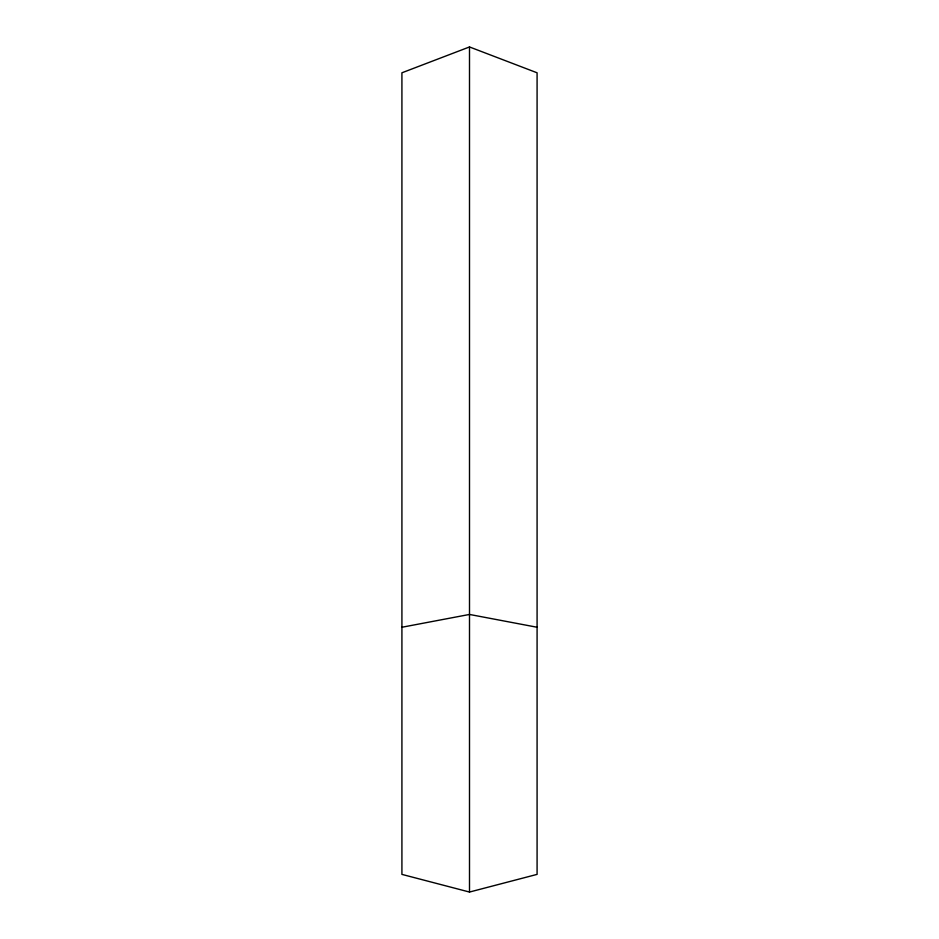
<?xml version="1.0" encoding="UTF-8"?>
<svg xmlns="http://www.w3.org/2000/svg" width="939" height="939" viewBox="0 0 939 939"><rect width="100%" height="100%" fill="white"/><g stroke="black" fill="none" stroke-linecap="round" stroke-linejoin="round"><path stroke-width="1.41" d="M469.5 46.95L401.915 72.796L401.915 874.385L469.5 892.05L537.085 874.385L537.085 72.796L469.5 46.95L469.5 892.05M401.915 627.252L469.5 614.446L537.085 627.252"/></g></svg>
